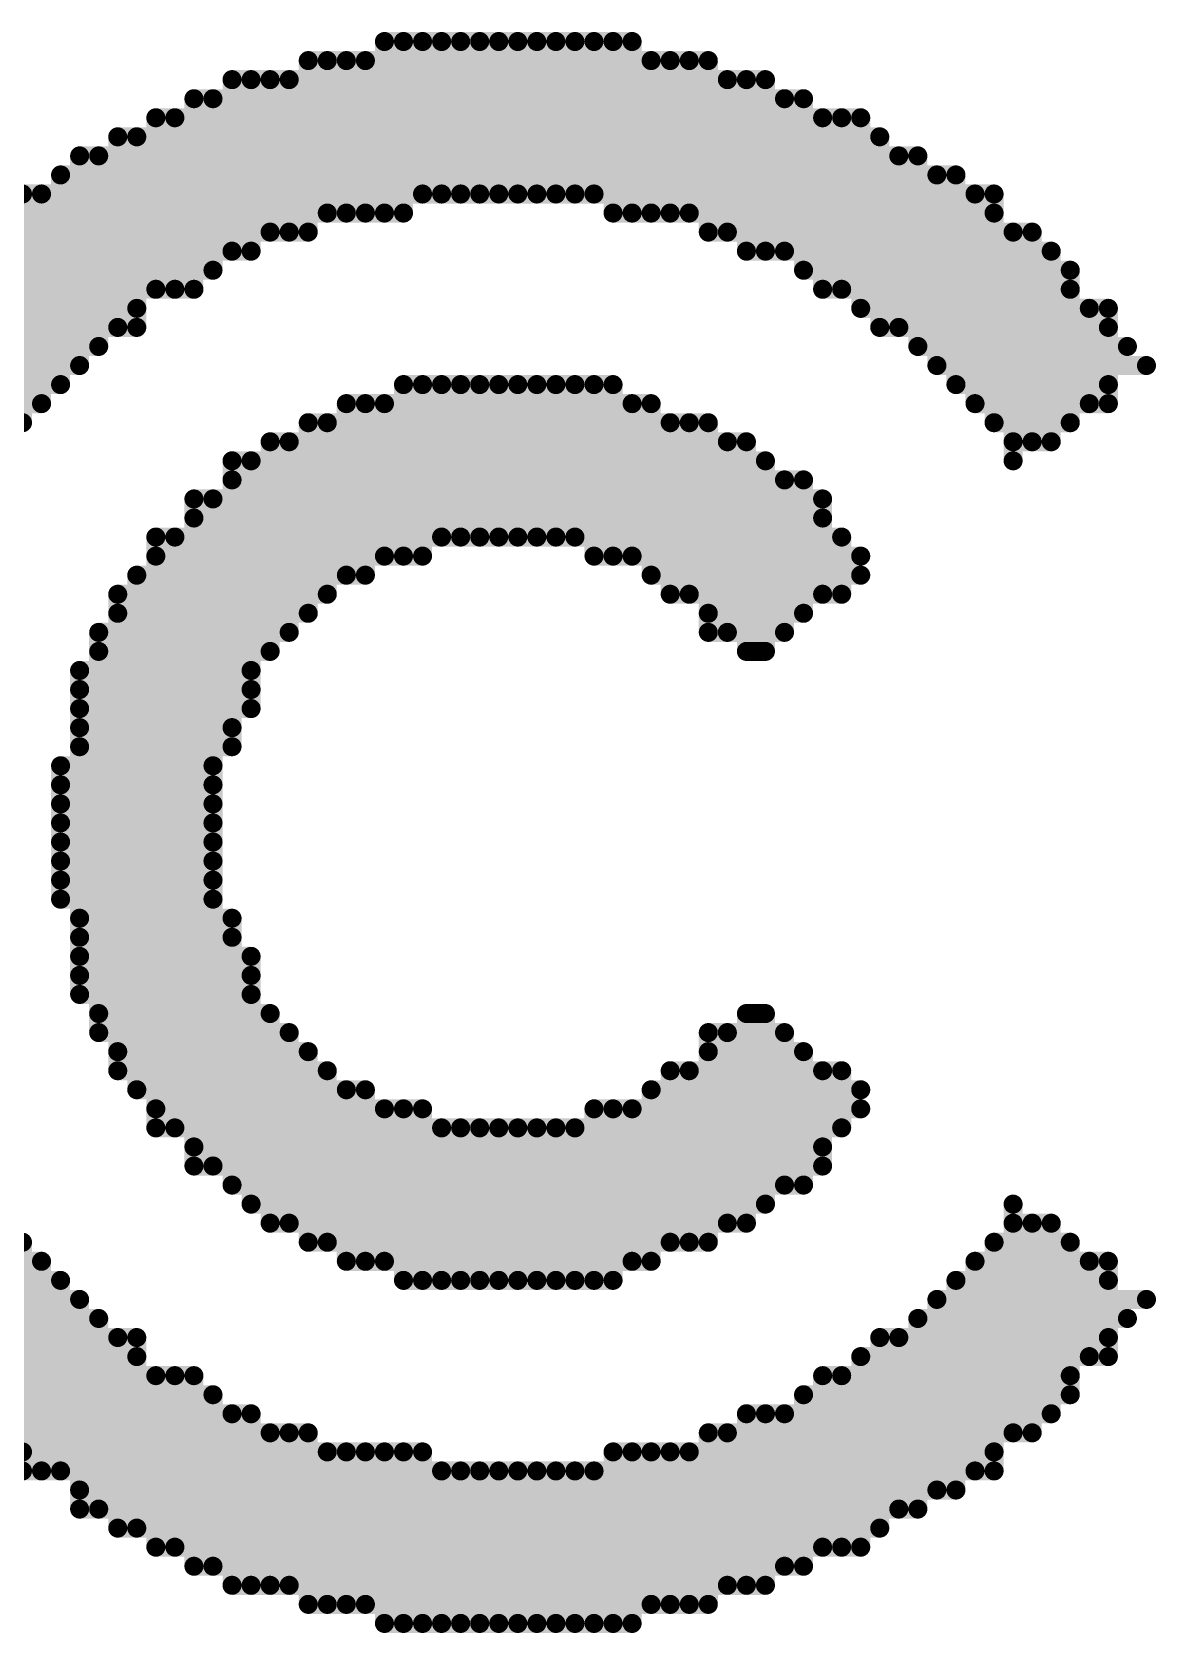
# Model space of a CAD drawing. Header units: millimetres. Extents: x 815.6 to 893.6, y 388.2 to 436.2.
# Drawn here: x 890.111 to 891.61, y 426.996 to 429.13 of the extents above; entities that cross this region are included whole.
import ezdxf

# ---------------------------------------------------------------- set-up
doc = ezdxf.new("R2010")
doc.units = ezdxf.units.MM
doc.layers.add('TOPOVERLAY', color=7, linetype='Continuous')

# ---------------------------------------------------------------- blocks, each defined once
blk = doc.blocks.new('FCC_7')
at = {"layer": 'TOPOVERLAY', "const_width": 0.0254}
for points in [[(0.668858, 2.1209), (0.999058, 2.1209)], [(0.668858, 1.8923), (0.668858, 2.1209)], [(0.694258, 1.8923), (0.694258, 2.1209)], [(0.719658, 1.9177), (0.719658, 2.1209)], [(0.745058, 1.9177), (0.745058, 2.1209)], [(0.770458, 1.9177), (0.770458, 2.1209)], [(0.795858, 1.9177), (0.795858, 2.1209)], [(0.821258, 1.9177), (0.821258, 2.1209)], [(0.846658, 1.9177), (0.846658, 2.1209)], [(0.872058, 1.9177), (0.872058, 2.1209)], [(0.897458, 1.9177), (0.897458, 2.1209)], [(0.922858, 1.9177), (0.922858, 2.1209)], [(0.948258, 1.9177), (0.948258, 2.1209)], [(0.973658, 1.8923), (0.973658, 2.1209)], [(0.999058, 1.8923), (0.999058, 2.1209)], [(0.567258, 2.0955), (1.100658, 2.0955)], [(0.567258, 1.8669), (0.567258, 2.0955)], [(0.592658, 1.8923), (0.592658, 2.0955)], [(0.618058, 1.8923), (0.618058, 2.0955)], [(0.643458, 1.8923), (0.643458, 2.0955)], [(1.024458, 1.8923), (1.024458, 2.0955)], [(1.049858, 1.8923), (1.049858, 2.0955)], [(1.075258, 1.8923), (1.075258, 2.0955)], [(1.100658, 1.8669), (1.100658, 2.0955)], [(0.465658, 2.0701), (1.176858, 2.0701)], [(0.465658, 1.8415), (0.465658, 2.0701)], [(0.491058, 1.8415), (0.491058, 2.0701)], [(0.516458, 1.8669), (0.516458, 2.0701)], [(0.541858, 1.8669), (0.541858, 2.0701)], [(1.126058, 1.8669), (1.126058, 2.0701)], [(1.151458, 1.8415), (1.151458, 2.0701)], [(1.176858, 1.8415), (1.176858, 2.0701)], [(0.414858, 2.0447), (1.227658, 2.0447)], [(0.414858, 1.7907), (0.414858, 2.0447)], [(0.440258, 1.8161), (0.440258, 2.0447)], [(1.202258, 1.8415), (1.202258, 2.0447)], [(1.227658, 1.8161), (1.227658, 2.0447)], [(0.364058, 2.0193), (1.303858, 2.0193)], [(0.364058, 1.7907), (0.364058, 2.0193)], [(0.389458, 1.7907), (0.389458, 2.0193)], [(1.253058, 1.7907), (1.253058, 2.0193)], [(1.278458, 1.7907), (1.278458, 2.0193)], [(1.303858, 1.7653), (1.303858, 2.0193)], [(0.313258, 1.9939), (1.329258, 1.9939)], [(0.313258, 1.7399), (0.313258, 1.9939)], [(0.338658, 1.7399), (0.338658, 1.9939)], [(1.329258, 1.7399), (1.329258, 1.9939)], [(0.262458, 1.9685), (1.380058, 1.9685)], [(0.262458, 1.6891), (0.262458, 1.9685)], [(0.287858, 1.7145), (0.287858, 1.9685)], [(1.354658, 1.7399), (1.354658, 1.9685)], [(1.380058, 1.7145), (1.380058, 1.9685)], [(0.237058, 1.9431), (1.430858, 1.9431)], [(0.237058, 1.6637), (0.237058, 1.9431)], [(1.405458, 1.6891), (1.405458, 1.9431)], [(1.430858, 1.6637), (1.430858, 1.9431)], [(0.186258, 1.9177), (1.481658, 1.9177)], [(0.186258, 1.6129), (0.186258, 1.9177)], [(0.211658, 1.6383), (0.211658, 1.9177)], [(1.456258, 1.6383), (1.456258, 1.9177)], [(1.481658, 1.6129), (1.481658, 1.9177)], [(0.160858, 1.8923), (0.694258, 1.8923)], [(0.973658, 1.8923), (1.481658, 1.8923)], [(0.135458, 1.8669), (0.567258, 1.8669)], [(1.100658, 1.8669), (1.532458, 1.8669)], [(1.507058, 1.5621), (1.507058, 1.8669)], [(1.532458, 1.5875), (1.532458, 1.8669)], [(0.110058, 1.8415), (0.491058, 1.8415)], [(1.151458, 1.8415), (1.557858, 1.8415)], [(1.557858, 1.5875), (1.557858, 1.8415)], [(0.084658, 1.8161), (0.440258, 1.8161)], [(1.227658, 1.8161), (1.583258, 1.8161)], [(1.583258, 1.6129), (1.583258, 1.8161)], [(0.059258, 1.7907), (0.414858, 1.7907)], [(1.253058, 1.7907), (1.583258, 1.7907)], [(0.033858, 1.7653), (0.338658, 1.7653)], [(1.303858, 1.7653), (1.634058, 1.7653)], [(1.608658, 1.6383), (1.608658, 1.7653)], [(1.634058, 1.6383), (1.634058, 1.7653)], [(0.008458, 1.7399), (0.338658, 1.7399)], [(1.329258, 1.7399), (1.634058, 1.7399)], [(0.008458, 1.7145), (0.287858, 1.7145)], [(1.380058, 1.7145), (1.659458, 1.7145)], [(-0.016942, 1.6891), (0.262458, 1.6891)], [(1.405458, 1.6891), (1.684858, 1.6891)], [(-0.042342, 1.6637), (0.237058, 1.6637)], [(0.694258, 1.6637), (0.973658, 1.6637)], [(0.694258, 1.4351), (0.694258, 1.6637)], [(0.719658, 1.4351), (0.719658, 1.6637)], [(0.745058, 1.4605), (0.745058, 1.6637)], [(0.770458, 1.4605), (0.770458, 1.6637)], [(0.795858, 1.4605), (0.795858, 1.6637)], [(0.821258, 1.4605), (0.821258, 1.6637)], [(0.846658, 1.4605), (0.846658, 1.6637)], [(0.872058, 1.4605), (0.872058, 1.6637)], [(0.897458, 1.4605), (0.897458, 1.6637)], [(0.922858, 1.4605), (0.922858, 1.6637)], [(0.948258, 1.4351), (0.948258, 1.6637)], [(0.973658, 1.4351), (0.973658, 1.6637)], [(1.430858, 1.6637), (1.634058, 1.6637)], [(-0.042342, 1.6383), (0.211658, 1.6383)], [(0.618058, 1.6383), (1.024458, 1.6383)], [(0.618058, 1.4097), (0.618058, 1.6383)], [(0.643458, 1.4097), (0.643458, 1.6383)], [(0.668858, 1.4351), (0.668858, 1.6383)], [(0.999058, 1.4351), (0.999058, 1.6383)], [(1.024458, 1.4097), (1.024458, 1.6383)], [(1.456258, 1.6383), (1.634058, 1.6383)], [(-0.067742, 1.6129), (0.186258, 1.6129)], [(0.567258, 1.6129), (1.100658, 1.6129)], [(0.567258, 1.3589), (0.567258, 1.6129)], [(0.592658, 1.3843), (0.592658, 1.6129)], [(1.049858, 1.3843), (1.049858, 1.6129)], [(1.075258, 1.3843), (1.075258, 1.6129)], [(1.100658, 1.3335), (1.100658, 1.6129)], [(1.481658, 1.6129), (1.583258, 1.6129)], [(0.516458, 1.5875), (1.151458, 1.5875)], [(0.516458, 1.3081), (0.516458, 1.5875)], [(0.541858, 1.3335), (0.541858, 1.5875)], [(1.126058, 1.3335), (1.126058, 1.5875)], [(1.151458, 1.3081), (1.151458, 1.5875)], [(1.507058, 1.5875), (1.557858, 1.5875)], [(0.465658, 1.5621), (1.176858, 1.5621)], [(0.465658, 1.1811), (0.465658, 1.5621)], [(0.491058, 1.2319), (0.491058, 1.5621)], [(1.176858, 1.3081), (1.176858, 1.5621)], [(0.465658, 1.5367), (1.227658, 1.5367)], [(1.202258, 1.3335), (1.202258, 1.5367)], [(1.227658, 1.3589), (1.227658, 1.5367)], [(0.414858, 1.5113), (1.253058, 1.5113)], [(0.414858, 0.6223), (0.414858, 1.5113)], [(0.440258, 0.6223), (0.440258, 1.5113)], [(1.253058, 1.3843), (1.253058, 1.5113)], [(0.414858, 1.4859), (1.253058, 1.4859)], [(0.364058, 1.4605), (1.278458, 1.4605)], [(0.364058, 0.6731), (0.364058, 1.4605)], [(0.389458, 0.6731), (0.389458, 1.4605)], [(1.278458, 1.3843), (1.278458, 1.4605)], [(0.364058, 1.4351), (0.719658, 1.4351)], [(0.948258, 1.4351), (1.303858, 1.4351)], [(0.338658, 1.4097), (0.643458, 1.4097)], [(0.338658, 0.7239), (0.338658, 1.4097)], [(1.024458, 1.4097), (1.303858, 1.4097)], [(0.313258, 1.3843), (0.592658, 1.3843)], [(0.313258, 0.7493), (0.313258, 1.3843)], [(1.049858, 1.3843), (1.278458, 1.3843)], [(0.313258, 1.3589), (0.567258, 1.3589)], [(1.100658, 1.3589), (1.227658, 1.3589)], [(0.287858, 1.3335), (0.541858, 1.3335)], [(0.287858, 0.8001), (0.287858, 1.3335)], [(1.100658, 1.3335), (1.202258, 1.3335)], [(0.287858, 1.3081), (0.516458, 1.3081)], [(1.151458, 1.3081), (1.176858, 1.3081)], [(0.262458, 1.2827), (0.491058, 1.2827)], [(0.262458, 0.8509), (0.262458, 1.2827)], [(0.262458, 1.2573), (0.491058, 1.2573)], [(0.262458, 1.2319), (0.491058, 1.2319)], [(0.262458, 1.2065), (0.465658, 1.2065)], [(0.262458, 1.1811), (0.465658, 1.1811)], [(0.237058, 1.1557), (0.440258, 1.1557)], [(0.237058, 0.9779), (0.237058, 1.1557)], [(0.237058, 1.1303), (0.440258, 1.1303)], [(0.237058, 1.1049), (0.440258, 1.1049)], [(0.237058, 1.0795), (0.440258, 1.0795)], [(0.237058, 1.0541), (0.440258, 1.0541)], [(0.237058, 1.0287), (0.440258, 1.0287)], [(0.237058, 1.0033), (0.440258, 1.0033)], [(0.237058, 0.9779), (0.440258, 0.9779)], [(0.262458, 0.9525), (0.465658, 0.9525)], [(0.465658, 0.5969), (0.465658, 0.9525)], [(0.262458, 0.9271), (0.465658, 0.9271)], [(0.262458, 0.9017), (0.491058, 0.9017)], [(0.491058, 0.5715), (0.491058, 0.9017)], [(0.262458, 0.8763), (0.491058, 0.8763)], [(0.262458, 0.8509), (0.491058, 0.8509)], [(0.287858, 0.8255), (0.516458, 0.8255)], [(0.516458, 0.5461), (0.516458, 0.8255)], [(1.151458, 0.8255), (1.176858, 0.8255)], [(1.151458, 0.5461), (1.151458, 0.8255)], [(1.176858, 0.5715), (1.176858, 0.8255)], [(0.287858, 0.8001), (0.541858, 0.8001)], [(0.541858, 0.5461), (0.541858, 0.8001)], [(1.100658, 0.8001), (1.202258, 0.8001)], [(1.100658, 0.5207), (1.100658, 0.8001)], [(1.126058, 0.5461), (1.126058, 0.8001)], [(1.202258, 0.5969), (1.202258, 0.8001)], [(0.313258, 0.7747), (0.567258, 0.7747)], [(0.567258, 0.5207), (0.567258, 0.7747)], [(1.100658, 0.7747), (1.227658, 0.7747)], [(1.227658, 0.5969), (1.227658, 0.7747)], [(0.313258, 0.7493), (0.592658, 0.7493)], [(0.592658, 0.5207), (0.592658, 0.7493)], [(1.049858, 0.7493), (1.278458, 0.7493)], [(1.049858, 0.5207), (1.049858, 0.7493)], [(1.075258, 0.5207), (1.075258, 0.7493)], [(1.253058, 0.6223), (1.253058, 0.7493)], [(1.278458, 0.6731), (1.278458, 0.7493)], [(0.338658, 0.7239), (0.643458, 0.7239)], [(0.618058, 0.4953), (0.618058, 0.7239)], [(0.643458, 0.4953), (0.643458, 0.7239)], [(1.024458, 0.7239), (1.303858, 0.7239)], [(1.024458, 0.4953), (1.024458, 0.7239)], [(0.364058, 0.6985), (0.719658, 0.6985)], [(0.668858, 0.4953), (0.668858, 0.6985)], [(0.694258, 0.4699), (0.694258, 0.6985)], [(0.719658, 0.4699), (0.719658, 0.6985)], [(0.948258, 0.6985), (1.303858, 0.6985)], [(0.948258, 0.4699), (0.948258, 0.6985)], [(0.973658, 0.4699), (0.973658, 0.6985)], [(0.999058, 0.4953), (0.999058, 0.6985)], [(0.364058, 0.6731), (1.278458, 0.6731)], [(0.745058, 0.4699), (0.745058, 0.6731)], [(0.770458, 0.4699), (0.770458, 0.6731)], [(0.795858, 0.4699), (0.795858, 0.6731)], [(0.821258, 0.4699), (0.821258, 0.6731)], [(0.846658, 0.4699), (0.846658, 0.6731)], [(0.872058, 0.4699), (0.872058, 0.6731)], [(0.897458, 0.4699), (0.897458, 0.6731)], [(0.922858, 0.4699), (0.922858, 0.6731)], [(0.414858, 0.6477), (1.253058, 0.6477)], [(0.414858, 0.6223), (1.253058, 0.6223)], [(0.465658, 0.5969), (1.227658, 0.5969)], [(0.491058, 0.5715), (1.176858, 0.5715)], [(1.507058, 0.2667), (1.507058, 0.5715)], [(0.516458, 0.5461), (1.151458, 0.5461)], [(1.507058, 0.5461), (1.557858, 0.5461)], [(1.532458, 0.2667), (1.532458, 0.5461)], [(1.557858, 0.2921), (1.557858, 0.5461)], [(-0.067742, 0.5207), (0.186258, 0.5207)], [(0.186258, 0.2159), (0.186258, 0.5207)], [(0.567258, 0.5207), (1.100658, 0.5207)], [(1.481658, 0.5207), (1.583258, 0.5207)], [(1.481658, 0.2159), (1.481658, 0.5207)], [(1.583258, 0.3175), (1.583258, 0.5207)], [(-0.042342, 0.4953), (0.211658, 0.4953)], [(0.211658, 0.2159), (0.211658, 0.4953)], [(0.618058, 0.4953), (1.024458, 0.4953)], [(1.456258, 0.4953), (1.634058, 0.4953)], [(1.456258, 0.2159), (1.456258, 0.4953)], [(1.608658, 0.3683), (1.608658, 0.4953)], [(1.634058, 0.3683), (1.634058, 0.4953)], [(-0.042342, 0.4699), (0.237058, 0.4699)], [(0.237058, 0.2159), (0.237058, 0.4699)], [(0.694258, 0.4699), (0.973658, 0.4699)], [(1.430858, 0.4699), (1.634058, 0.4699)], [(1.430858, 0.1905), (1.430858, 0.4699)], [(-0.016942, 0.4445), (0.262458, 0.4445)], [(0.262458, 0.1651), (0.262458, 0.4445)], [(1.405458, 0.4445), (1.684858, 0.4445)], [(1.405458, 0.1905), (1.405458, 0.4445)], [(0.008458, 0.4191), (0.287858, 0.4191)], [(0.287858, 0.1651), (0.287858, 0.4191)], [(1.380058, 0.4191), (1.659458, 0.4191)], [(1.380058, 0.1651), (1.380058, 0.4191)], [(0.008458, 0.3937), (0.338658, 0.3937)], [(0.313258, 0.1397), (0.313258, 0.3937)], [(0.338658, 0.1397), (0.338658, 0.3937)], [(1.329258, 0.3937), (1.634058, 0.3937)], [(1.329258, 0.1397), (1.329258, 0.3937)], [(1.354658, 0.1651), (1.354658, 0.3937)], [(0.033858, 0.3683), (0.338658, 0.3683)], [(1.303858, 0.3683), (1.634058, 0.3683)], [(1.303858, 0.1143), (1.303858, 0.3683)], [(0.059258, 0.3429), (0.414858, 0.3429)], [(0.364058, 0.1143), (0.364058, 0.3429)], [(0.389458, 0.1143), (0.389458, 0.3429)], [(0.414858, 0.0889), (0.414858, 0.3429)], [(1.253058, 0.3429), (1.583258, 0.3429)], [(1.253058, 0.1143), (1.253058, 0.3429)], [(1.278458, 0.1143), (1.278458, 0.3429)], [(0.084658, 0.3175), (0.440258, 0.3175)], [(0.440258, 0.0889), (0.440258, 0.3175)], [(1.227658, 0.3175), (1.583258, 0.3175)], [(1.227658, 0.0889), (1.227658, 0.3175)], [(0.110058, 0.2921), (0.491058, 0.2921)], [(0.465658, 0.0635), (0.465658, 0.2921)], [(0.491058, 0.0635), (0.491058, 0.2921)], [(1.151458, 0.2921), (1.557858, 0.2921)], [(1.151458, 0.0635), (1.151458, 0.2921)], [(1.176858, 0.0635), (1.176858, 0.2921)], [(1.202258, 0.0889), (1.202258, 0.2921)], [(0.135458, 0.2667), (0.567258, 0.2667)], [(0.516458, 0.0635), (0.516458, 0.2667)], [(0.541858, 0.0635), (0.541858, 0.2667)], [(0.567258, 0.0381), (0.567258, 0.2667)], [(1.100658, 0.2667), (1.532458, 0.2667)], [(1.100658, 0.0381), (1.100658, 0.2667)], [(1.126058, 0.0635), (1.126058, 0.2667)], [(0.186258, 0.2413), (0.719658, 0.2413)], [(0.592658, 0.0381), (0.592658, 0.2413)], [(0.618058, 0.0381), (0.618058, 0.2413)], [(0.643458, 0.0381), (0.643458, 0.2413)], [(0.668858, 0.0127), (0.668858, 0.2413)], [(0.694258, 0.0127), (0.694258, 0.2413)], [(0.719658, 0.0127), (0.719658, 0.2413)], [(0.973658, 0.2413), (1.481658, 0.2413)], [(0.973658, 0.0127), (0.973658, 0.2413)], [(0.999058, 0.0127), (0.999058, 0.2413)], [(1.024458, 0.0381), (1.024458, 0.2413)], [(1.049858, 0.0381), (1.049858, 0.2413)], [(1.075258, 0.0381), (1.075258, 0.2413)], [(0.186258, 0.2159), (1.481658, 0.2159)], [(0.745058, 0.0127), (0.745058, 0.2159)], [(0.770458, 0.0127), (0.770458, 0.2159)], [(0.795858, 0.0127), (0.795858, 0.2159)], [(0.821258, 0.0127), (0.821258, 0.2159)], [(0.846658, 0.0127), (0.846658, 0.2159)], [(0.872058, 0.0127), (0.872058, 0.2159)], [(0.897458, 0.0127), (0.897458, 0.2159)], [(0.922858, 0.0127), (0.922858, 0.2159)], [(0.948258, 0.0127), (0.948258, 0.2159)], [(0.262458, 0.1905), (1.430858, 0.1905)], [(0.262458, 0.1651), (1.380058, 0.1651)], [(0.313258, 0.1397), (1.329258, 0.1397)], [(0.364058, 0.1143), (1.303858, 0.1143)], [(0.414858, 0.0889), (1.227658, 0.0889)], [(0.465658, 0.0635), (1.176858, 0.0635)], [(0.567258, 0.0381), (1.100658, 0.0381)], [(0.668858, 0.0127), (0.999058, 0.0127)]]:
    blk.add_lwpolyline(points, dxfattribs=at)
at = {"layer": 'TOPOVERLAY', "const_width": 0.0127}
for points in [[(0.662508, 2.1209, 1), (0.675208, 2.1209, 1)], [(0.662508, 2.1209, 1), (0.675208, 2.1209, 1)], [(0.687908, 2.1209, 1), (0.700608, 2.1209, 1)], [(0.713308, 2.1209, 1), (0.726008, 2.1209, 1)], [(0.738708, 2.1209, 1), (0.751408, 2.1209, 1)], [(0.764108, 2.1209, 1), (0.776808, 2.1209, 1)], [(0.789508, 2.1209, 1), (0.802208, 2.1209, 1)], [(0.814908, 2.1209, 1), (0.827608, 2.1209, 1)], [(0.840308, 2.1209, 1), (0.853008, 2.1209, 1)], [(0.865708, 2.1209, 1), (0.878408, 2.1209, 1)], [(0.891108, 2.1209, 1), (0.903808, 2.1209, 1)], [(0.916508, 2.1209, 1), (0.929208, 2.1209, 1)], [(0.941908, 2.1209, 1), (0.954608, 2.1209, 1)], [(0.967308, 2.1209, 1), (0.980008, 2.1209, 1)], [(0.992708, 2.1209, 1), (1.005408, 2.1209, 1)], [(0.992708, 2.1209, 1), (1.005408, 2.1209, 1)], [(0.560908, 2.0955, 1), (0.573608, 2.0955, 1)], [(0.560908, 2.0955, 1), (0.573608, 2.0955, 1)], [(0.586308, 2.0955, 1), (0.599008, 2.0955, 1)], [(0.611708, 2.0955, 1), (0.624408, 2.0955, 1)], [(0.637108, 2.0955, 1), (0.649808, 2.0955, 1)], [(1.018108, 2.0955, 1), (1.030808, 2.0955, 1)], [(1.043508, 2.0955, 1), (1.056208, 2.0955, 1)], [(1.068908, 2.0955, 1), (1.081608, 2.0955, 1)], [(1.094308, 2.0955, 1), (1.107008, 2.0955, 1)], [(1.094308, 2.0955, 1), (1.107008, 2.0955, 1)], [(0.459308, 2.0701, 1), (0.472008, 2.0701, 1)], [(0.459308, 2.0701, 1), (0.472008, 2.0701, 1)], [(0.484708, 2.0701, 1), (0.497408, 2.0701, 1)], [(0.510108, 2.0701, 1), (0.522808, 2.0701, 1)], [(0.535508, 2.0701, 1), (0.548208, 2.0701, 1)], [(1.119708, 2.0701, 1), (1.132408, 2.0701, 1)], [(1.145108, 2.0701, 1), (1.157808, 2.0701, 1)], [(1.170508, 2.0701, 1), (1.183208, 2.0701, 1)], [(1.170508, 2.0701, 1), (1.183208, 2.0701, 1)], [(0.408508, 2.0447, 1), (0.421208, 2.0447, 1)], [(0.408508, 2.0447, 1), (0.421208, 2.0447, 1)], [(0.433908, 2.0447, 1), (0.446608, 2.0447, 1)], [(1.195908, 2.0447, 1), (1.208608, 2.0447, 1)], [(1.221308, 2.0447, 1), (1.234008, 2.0447, 1)], [(1.221308, 2.0447, 1), (1.234008, 2.0447, 1)], [(0.357708, 2.0193, 1), (0.370408, 2.0193, 1)], [(0.357708, 2.0193, 1), (0.370408, 2.0193, 1)], [(0.383108, 2.0193, 1), (0.395808, 2.0193, 1)], [(1.246708, 2.0193, 1), (1.259408, 2.0193, 1)], [(1.272108, 2.0193, 1), (1.284808, 2.0193, 1)], [(1.297508, 2.0193, 1), (1.310208, 2.0193, 1)], [(1.297508, 2.0193, 1), (1.310208, 2.0193, 1)], [(0.306908, 1.9939, 1), (0.319608, 1.9939, 1)], [(0.306908, 1.9939, 1), (0.319608, 1.9939, 1)], [(0.332308, 1.9939, 1), (0.345008, 1.9939, 1)], [(1.322908, 1.9939, 1), (1.335608, 1.9939, 1)], [(1.322908, 1.9939, 1), (1.335608, 1.9939, 1)], [(0.256108, 1.9685, 1), (0.268808, 1.9685, 1)], [(0.256108, 1.9685, 1), (0.268808, 1.9685, 1)], [(0.281508, 1.9685, 1), (0.294208, 1.9685, 1)], [(1.348308, 1.9685, 1), (1.361008, 1.9685, 1)], [(1.373708, 1.9685, 1), (1.386408, 1.9685, 1)], [(1.373708, 1.9685, 1), (1.386408, 1.9685, 1)], [(0.230708, 1.9431, 1), (0.243408, 1.9431, 1)], [(0.230708, 1.9431, 1), (0.243408, 1.9431, 1)], [(1.399108, 1.9431, 1), (1.411808, 1.9431, 1)], [(1.424508, 1.9431, 1), (1.437208, 1.9431, 1)], [(1.424508, 1.9431, 1), (1.437208, 1.9431, 1)], [(0.179908, 1.9177, 1), (0.192608, 1.9177, 1)], [(0.179908, 1.9177, 1), (0.192608, 1.9177, 1)], [(0.205308, 1.9177, 1), (0.218008, 1.9177, 1)], [(0.713308, 1.9177, 1), (0.726008, 1.9177, 1)], [(0.738708, 1.9177, 1), (0.751408, 1.9177, 1)], [(0.764108, 1.9177, 1), (0.776808, 1.9177, 1)], [(0.789508, 1.9177, 1), (0.802208, 1.9177, 1)], [(0.814908, 1.9177, 1), (0.827608, 1.9177, 1)], [(0.840308, 1.9177, 1), (0.853008, 1.9177, 1)], [(0.865708, 1.9177, 1), (0.878408, 1.9177, 1)], [(0.891108, 1.9177, 1), (0.903808, 1.9177, 1)], [(0.916508, 1.9177, 1), (0.929208, 1.9177, 1)], [(0.941908, 1.9177, 1), (0.954608, 1.9177, 1)], [(1.449908, 1.9177, 1), (1.462608, 1.9177, 1)], [(1.475308, 1.9177, 1), (1.488008, 1.9177, 1)], [(1.475308, 1.9177, 1), (1.488008, 1.9177, 1)], [(0.586308, 1.8923, 1), (0.599008, 1.8923, 1)], [(0.611708, 1.8923, 1), (0.624408, 1.8923, 1)], [(0.637108, 1.8923, 1), (0.649808, 1.8923, 1)], [(0.662508, 1.8923, 1), (0.675208, 1.8923, 1)], [(0.687908, 1.8923, 1), (0.700608, 1.8923, 1)], [(0.687908, 1.8923, 1), (0.700608, 1.8923, 1)], [(0.967308, 1.8923, 1), (0.980008, 1.8923, 1)], [(0.967308, 1.8923, 1), (0.980008, 1.8923, 1)], [(0.992708, 1.8923, 1), (1.005408, 1.8923, 1)], [(1.018108, 1.8923, 1), (1.030808, 1.8923, 1)], [(1.043508, 1.8923, 1), (1.056208, 1.8923, 1)], [(1.068908, 1.8923, 1), (1.081608, 1.8923, 1)], [(1.475308, 1.8923, 1), (1.488008, 1.8923, 1)], [(0.510108, 1.8669, 1), (0.522808, 1.8669, 1)], [(0.535508, 1.8669, 1), (0.548208, 1.8669, 1)], [(0.560908, 1.8669, 1), (0.573608, 1.8669, 1)], [(0.560908, 1.8669, 1), (0.573608, 1.8669, 1)], [(1.094308, 1.8669, 1), (1.107008, 1.8669, 1)], [(1.094308, 1.8669, 1), (1.107008, 1.8669, 1)], [(1.119708, 1.8669, 1), (1.132408, 1.8669, 1)], [(1.500708, 1.8669, 1), (1.513408, 1.8669, 1)], [(1.526108, 1.8669, 1), (1.538808, 1.8669, 1)], [(1.526108, 1.8669, 1), (1.538808, 1.8669, 1)], [(0.459308, 1.8415, 1), (0.472008, 1.8415, 1)], [(0.484708, 1.8415, 1), (0.497408, 1.8415, 1)], [(0.484708, 1.8415, 1), (0.497408, 1.8415, 1)], [(1.145108, 1.8415, 1), (1.157808, 1.8415, 1)], [(1.145108, 1.8415, 1), (1.157808, 1.8415, 1)], [(1.170508, 1.8415, 1), (1.183208, 1.8415, 1)], [(1.195908, 1.8415, 1), (1.208608, 1.8415, 1)], [(1.551508, 1.8415, 1), (1.564208, 1.8415, 1)], [(1.551508, 1.8415, 1), (1.564208, 1.8415, 1)], [(0.433908, 1.8161, 1), (0.446608, 1.8161, 1)], [(0.433908, 1.8161, 1), (0.446608, 1.8161, 1)], [(1.221308, 1.8161, 1), (1.234008, 1.8161, 1)], [(1.221308, 1.8161, 1), (1.234008, 1.8161, 1)], [(1.576908, 1.8161, 1), (1.589608, 1.8161, 1)], [(1.576908, 1.8161, 1), (1.589608, 1.8161, 1)], [(0.357708, 1.7907, 1), (0.370408, 1.7907, 1)], [(0.383108, 1.7907, 1), (0.395808, 1.7907, 1)], [(0.408508, 1.7907, 1), (0.421208, 1.7907, 1)], [(0.408508, 1.7907, 1), (0.421208, 1.7907, 1)], [(1.246708, 1.7907, 1), (1.259408, 1.7907, 1)], [(1.246708, 1.7907, 1), (1.259408, 1.7907, 1)], [(1.272108, 1.7907, 1), (1.284808, 1.7907, 1)], [(1.576908, 1.7907, 1), (1.589608, 1.7907, 1)], [(0.332308, 1.7653, 1), (0.345008, 1.7653, 1)], [(1.297508, 1.7653, 1), (1.310208, 1.7653, 1)], [(1.297508, 1.7653, 1), (1.310208, 1.7653, 1)], [(1.602308, 1.7653, 1), (1.615008, 1.7653, 1)], [(1.627708, 1.7653, 1), (1.640408, 1.7653, 1)], [(1.627708, 1.7653, 1), (1.640408, 1.7653, 1)], [(0.306908, 1.7399, 1), (0.319608, 1.7399, 1)], [(0.332308, 1.7399, 1), (0.345008, 1.7399, 1)], [(0.332308, 1.7399, 1), (0.345008, 1.7399, 1)], [(1.322908, 1.7399, 1), (1.335608, 1.7399, 1)], [(1.322908, 1.7399, 1), (1.335608, 1.7399, 1)], [(1.348308, 1.7399, 1), (1.361008, 1.7399, 1)], [(1.627708, 1.7399, 1), (1.640408, 1.7399, 1)], [(0.281508, 1.7145, 1), (0.294208, 1.7145, 1)], [(0.281508, 1.7145, 1), (0.294208, 1.7145, 1)], [(1.373708, 1.7145, 1), (1.386408, 1.7145, 1)], [(1.373708, 1.7145, 1), (1.386408, 1.7145, 1)], [(1.653108, 1.7145, 1), (1.665808, 1.7145, 1)], [(0.256108, 1.6891, 1), (0.268808, 1.6891, 1)], [(0.256108, 1.6891, 1), (0.268808, 1.6891, 1)], [(1.399108, 1.6891, 1), (1.411808, 1.6891, 1)], [(1.399108, 1.6891, 1), (1.411808, 1.6891, 1)], [(1.678508, 1.6891, 1), (1.691208, 1.6891, 1)], [(0.230708, 1.6637, 1), (0.243408, 1.6637, 1)], [(0.230708, 1.6637, 1), (0.243408, 1.6637, 1)], [(0.687908, 1.6637, 1), (0.700608, 1.6637, 1)], [(0.687908, 1.6637, 1), (0.700608, 1.6637, 1)], [(0.713308, 1.6637, 1), (0.726008, 1.6637, 1)], [(0.738708, 1.6637, 1), (0.751408, 1.6637, 1)], [(0.764108, 1.6637, 1), (0.776808, 1.6637, 1)], [(0.789508, 1.6637, 1), (0.802208, 1.6637, 1)], [(0.814908, 1.6637, 1), (0.827608, 1.6637, 1)], [(0.840308, 1.6637, 1), (0.853008, 1.6637, 1)], [(0.865708, 1.6637, 1), (0.878408, 1.6637, 1)], [(0.891108, 1.6637, 1), (0.903808, 1.6637, 1)], [(0.916508, 1.6637, 1), (0.929208, 1.6637, 1)], [(0.941908, 1.6637, 1), (0.954608, 1.6637, 1)], [(0.967308, 1.6637, 1), (0.980008, 1.6637, 1)], [(0.967308, 1.6637, 1), (0.980008, 1.6637, 1)], [(1.424508, 1.6637, 1), (1.437208, 1.6637, 1)], [(1.424508, 1.6637, 1), (1.437208, 1.6637, 1)], [(1.627708, 1.6637, 1), (1.640408, 1.6637, 1)], [(0.205308, 1.6383, 1), (0.218008, 1.6383, 1)], [(0.205308, 1.6383, 1), (0.218008, 1.6383, 1)], [(0.611708, 1.6383, 1), (0.624408, 1.6383, 1)], [(0.611708, 1.6383, 1), (0.624408, 1.6383, 1)], [(0.637108, 1.6383, 1), (0.649808, 1.6383, 1)], [(0.662508, 1.6383, 1), (0.675208, 1.6383, 1)], [(0.992708, 1.6383, 1), (1.005408, 1.6383, 1)], [(1.018108, 1.6383, 1), (1.030808, 1.6383, 1)], [(1.018108, 1.6383, 1), (1.030808, 1.6383, 1)], [(1.449908, 1.6383, 1), (1.462608, 1.6383, 1)], [(1.449908, 1.6383, 1), (1.462608, 1.6383, 1)], [(1.602308, 1.6383, 1), (1.615008, 1.6383, 1)], [(1.627708, 1.6383, 1), (1.640408, 1.6383, 1)], [(1.627708, 1.6383, 1), (1.640408, 1.6383, 1)], [(0.179908, 1.6129, 1), (0.192608, 1.6129, 1)], [(0.179908, 1.6129, 1), (0.192608, 1.6129, 1)], [(0.560908, 1.6129, 1), (0.573608, 1.6129, 1)], [(0.560908, 1.6129, 1), (0.573608, 1.6129, 1)], [(0.586308, 1.6129, 1), (0.599008, 1.6129, 1)], [(1.043508, 1.6129, 1), (1.056208, 1.6129, 1)], [(1.068908, 1.6129, 1), (1.081608, 1.6129, 1)], [(1.094308, 1.6129, 1), (1.107008, 1.6129, 1)], [(1.094308, 1.6129, 1), (1.107008, 1.6129, 1)], [(1.475308, 1.6129, 1), (1.488008, 1.6129, 1)], [(1.475308, 1.6129, 1), (1.488008, 1.6129, 1)], [(1.576908, 1.6129, 1), (1.589608, 1.6129, 1)], [(1.576908, 1.6129, 1), (1.589608, 1.6129, 1)], [(0.510108, 1.5875, 1), (0.522808, 1.5875, 1)], [(0.510108, 1.5875, 1), (0.522808, 1.5875, 1)], [(0.535508, 1.5875, 1), (0.548208, 1.5875, 1)], [(1.119708, 1.5875, 1), (1.132408, 1.5875, 1)], [(1.145108, 1.5875, 1), (1.157808, 1.5875, 1)], [(1.145108, 1.5875, 1), (1.157808, 1.5875, 1)], [(1.500708, 1.5875, 1), (1.513408, 1.5875, 1)], [(1.526108, 1.5875, 1), (1.538808, 1.5875, 1)], [(1.551508, 1.5875, 1), (1.564208, 1.5875, 1)], [(1.551508, 1.5875, 1), (1.564208, 1.5875, 1)], [(0.459308, 1.5621, 1), (0.472008, 1.5621, 1)], [(0.459308, 1.5621, 1), (0.472008, 1.5621, 1)], [(0.484708, 1.5621, 1), (0.497408, 1.5621, 1)], [(1.170508, 1.5621, 1), (1.183208, 1.5621, 1)], [(1.170508, 1.5621, 1), (1.183208, 1.5621, 1)], [(1.500708, 1.5621, 1), (1.513408, 1.5621, 1)], [(0.459308, 1.5367, 1), (0.472008, 1.5367, 1)], [(1.195908, 1.5367, 1), (1.208608, 1.5367, 1)], [(1.221308, 1.5367, 1), (1.234008, 1.5367, 1)], [(1.221308, 1.5367, 1), (1.234008, 1.5367, 1)], [(0.408508, 1.5113, 1), (0.421208, 1.5113, 1)], [(0.408508, 1.5113, 1), (0.421208, 1.5113, 1)], [(0.433908, 1.5113, 1), (0.446608, 1.5113, 1)], [(1.246708, 1.5113, 1), (1.259408, 1.5113, 1)], [(1.246708, 1.5113, 1), (1.259408, 1.5113, 1)], [(0.408508, 1.4859, 1), (0.421208, 1.4859, 1)], [(1.246708, 1.4859, 1), (1.259408, 1.4859, 1)], [(0.357708, 1.4605, 1), (0.370408, 1.4605, 1)], [(0.357708, 1.4605, 1), (0.370408, 1.4605, 1)], [(0.383108, 1.4605, 1), (0.395808, 1.4605, 1)], [(0.738708, 1.4605, 1), (0.751408, 1.4605, 1)], [(0.764108, 1.4605, 1), (0.776808, 1.4605, 1)], [(0.789508, 1.4605, 1), (0.802208, 1.4605, 1)], [(0.814908, 1.4605, 1), (0.827608, 1.4605, 1)], [(0.840308, 1.4605, 1), (0.853008, 1.4605, 1)], [(0.865708, 1.4605, 1), (0.878408, 1.4605, 1)], [(0.891108, 1.4605, 1), (0.903808, 1.4605, 1)], [(0.916508, 1.4605, 1), (0.929208, 1.4605, 1)], [(1.272108, 1.4605, 1), (1.284808, 1.4605, 1)], [(1.272108, 1.4605, 1), (1.284808, 1.4605, 1)], [(0.357708, 1.4351, 1), (0.370408, 1.4351, 1)], [(0.662508, 1.4351, 1), (0.675208, 1.4351, 1)], [(0.687908, 1.4351, 1), (0.700608, 1.4351, 1)], [(0.713308, 1.4351, 1), (0.726008, 1.4351, 1)], [(0.713308, 1.4351, 1), (0.726008, 1.4351, 1)], [(0.941908, 1.4351, 1), (0.954608, 1.4351, 1)], [(0.941908, 1.4351, 1), (0.954608, 1.4351, 1)], [(0.967308, 1.4351, 1), (0.980008, 1.4351, 1)], [(0.992708, 1.4351, 1), (1.005408, 1.4351, 1)], [(1.297508, 1.4351, 1), (1.310208, 1.4351, 1)], [(0.332308, 1.4097, 1), (0.345008, 1.4097, 1)], [(0.332308, 1.4097, 1), (0.345008, 1.4097, 1)], [(0.611708, 1.4097, 1), (0.624408, 1.4097, 1)], [(0.637108, 1.4097, 1), (0.649808, 1.4097, 1)], [(0.637108, 1.4097, 1), (0.649808, 1.4097, 1)], [(1.018108, 1.4097, 1), (1.030808, 1.4097, 1)], [(1.018108, 1.4097, 1), (1.030808, 1.4097, 1)], [(1.297508, 1.4097, 1), (1.310208, 1.4097, 1)], [(0.306908, 1.3843, 1), (0.319608, 1.3843, 1)], [(0.306908, 1.3843, 1), (0.319608, 1.3843, 1)], [(0.586308, 1.3843, 1), (0.599008, 1.3843, 1)], [(0.586308, 1.3843, 1), (0.599008, 1.3843, 1)], [(1.043508, 1.3843, 1), (1.056208, 1.3843, 1)], [(1.043508, 1.3843, 1), (1.056208, 1.3843, 1)], [(1.068908, 1.3843, 1), (1.081608, 1.3843, 1)], [(1.246708, 1.3843, 1), (1.259408, 1.3843, 1)], [(1.272108, 1.3843, 1), (1.284808, 1.3843, 1)], [(1.272108, 1.3843, 1), (1.284808, 1.3843, 1)], [(0.306908, 1.3589, 1), (0.319608, 1.3589, 1)], [(0.560908, 1.3589, 1), (0.573608, 1.3589, 1)], [(0.560908, 1.3589, 1), (0.573608, 1.3589, 1)], [(1.094308, 1.3589, 1), (1.107008, 1.3589, 1)], [(1.221308, 1.3589, 1), (1.234008, 1.3589, 1)], [(1.221308, 1.3589, 1), (1.234008, 1.3589, 1)], [(0.281508, 1.3335, 1), (0.294208, 1.3335, 1)], [(0.281508, 1.3335, 1), (0.294208, 1.3335, 1)], [(0.535508, 1.3335, 1), (0.548208, 1.3335, 1)], [(0.535508, 1.3335, 1), (0.548208, 1.3335, 1)], [(1.094308, 1.3335, 1), (1.107008, 1.3335, 1)], [(1.094308, 1.3335, 1), (1.107008, 1.3335, 1)], [(1.119708, 1.3335, 1), (1.132408, 1.3335, 1)], [(1.195908, 1.3335, 1), (1.208608, 1.3335, 1)], [(1.195908, 1.3335, 1), (1.208608, 1.3335, 1)], [(0.281508, 1.3081, 1), (0.294208, 1.3081, 1)], [(0.510108, 1.3081, 1), (0.522808, 1.3081, 1)], [(0.510108, 1.3081, 1), (0.522808, 1.3081, 1)], [(1.145108, 1.3081, 1), (1.157808, 1.3081, 1)], [(1.145108, 1.3081, 1), (1.157808, 1.3081, 1)], [(1.170508, 1.3081, 1), (1.183208, 1.3081, 1)], [(1.170508, 1.3081, 1), (1.183208, 1.3081, 1)], [(0.256108, 1.2827, 1), (0.268808, 1.2827, 1)], [(0.256108, 1.2827, 1), (0.268808, 1.2827, 1)], [(0.484708, 1.2827, 1), (0.497408, 1.2827, 1)], [(0.256108, 1.2573, 1), (0.268808, 1.2573, 1)], [(0.484708, 1.2573, 1), (0.497408, 1.2573, 1)], [(0.256108, 1.2319, 1), (0.268808, 1.2319, 1)], [(0.484708, 1.2319, 1), (0.497408, 1.2319, 1)], [(0.484708, 1.2319, 1), (0.497408, 1.2319, 1)], [(0.256108, 1.2065, 1), (0.268808, 1.2065, 1)], [(0.459308, 1.2065, 1), (0.472008, 1.2065, 1)], [(0.256108, 1.1811, 1), (0.268808, 1.1811, 1)], [(0.459308, 1.1811, 1), (0.472008, 1.1811, 1)], [(0.459308, 1.1811, 1), (0.472008, 1.1811, 1)], [(0.230708, 1.1557, 1), (0.243408, 1.1557, 1)], [(0.230708, 1.1557, 1), (0.243408, 1.1557, 1)], [(0.433908, 1.1557, 1), (0.446608, 1.1557, 1)], [(0.230708, 1.1303, 1), (0.243408, 1.1303, 1)], [(0.433908, 1.1303, 1), (0.446608, 1.1303, 1)], [(0.230708, 1.1049, 1), (0.243408, 1.1049, 1)], [(0.433908, 1.1049, 1), (0.446608, 1.1049, 1)], [(0.230708, 1.0795, 1), (0.243408, 1.0795, 1)], [(0.433908, 1.0795, 1), (0.446608, 1.0795, 1)], [(0.230708, 1.0541, 1), (0.243408, 1.0541, 1)], [(0.433908, 1.0541, 1), (0.446608, 1.0541, 1)], [(0.230708, 1.0287, 1), (0.243408, 1.0287, 1)], [(0.433908, 1.0287, 1), (0.446608, 1.0287, 1)], [(0.230708, 1.0033, 1), (0.243408, 1.0033, 1)], [(0.433908, 1.0033, 1), (0.446608, 1.0033, 1)], [(0.230708, 0.9779, 1), (0.243408, 0.9779, 1)], [(0.230708, 0.9779, 1), (0.243408, 0.9779, 1)], [(0.433908, 0.9779, 1), (0.446608, 0.9779, 1)], [(0.256108, 0.9525, 1), (0.268808, 0.9525, 1)], [(0.459308, 0.9525, 1), (0.472008, 0.9525, 1)], [(0.459308, 0.9525, 1), (0.472008, 0.9525, 1)], [(0.256108, 0.9271, 1), (0.268808, 0.9271, 1)], [(0.459308, 0.9271, 1), (0.472008, 0.9271, 1)], [(0.256108, 0.9017, 1), (0.268808, 0.9017, 1)], [(0.484708, 0.9017, 1), (0.497408, 0.9017, 1)], [(0.484708, 0.9017, 1), (0.497408, 0.9017, 1)], [(0.256108, 0.8763, 1), (0.268808, 0.8763, 1)], [(0.484708, 0.8763, 1), (0.497408, 0.8763, 1)], [(0.256108, 0.8509, 1), (0.268808, 0.8509, 1)], [(0.256108, 0.8509, 1), (0.268808, 0.8509, 1)], [(0.484708, 0.8509, 1), (0.497408, 0.8509, 1)], [(0.281508, 0.8255, 1), (0.294208, 0.8255, 1)], [(0.510108, 0.8255, 1), (0.522808, 0.8255, 1)], [(0.510108, 0.8255, 1), (0.522808, 0.8255, 1)], [(1.145108, 0.8255, 1), (1.157808, 0.8255, 1)], [(1.145108, 0.8255, 1), (1.157808, 0.8255, 1)], [(1.170508, 0.8255, 1), (1.183208, 0.8255, 1)], [(1.170508, 0.8255, 1), (1.183208, 0.8255, 1)], [(0.281508, 0.8001, 1), (0.294208, 0.8001, 1)], [(0.281508, 0.8001, 1), (0.294208, 0.8001, 1)], [(0.535508, 0.8001, 1), (0.548208, 0.8001, 1)], [(0.535508, 0.8001, 1), (0.548208, 0.8001, 1)], [(1.094308, 0.8001, 1), (1.107008, 0.8001, 1)], [(1.094308, 0.8001, 1), (1.107008, 0.8001, 1)], [(1.119708, 0.8001, 1), (1.132408, 0.8001, 1)], [(1.195908, 0.8001, 1), (1.208608, 0.8001, 1)], [(1.195908, 0.8001, 1), (1.208608, 0.8001, 1)], [(0.306908, 0.7747, 1), (0.319608, 0.7747, 1)], [(0.560908, 0.7747, 1), (0.573608, 0.7747, 1)], [(0.560908, 0.7747, 1), (0.573608, 0.7747, 1)], [(1.094308, 0.7747, 1), (1.107008, 0.7747, 1)], [(1.221308, 0.7747, 1), (1.234008, 0.7747, 1)], [(1.221308, 0.7747, 1), (1.234008, 0.7747, 1)], [(0.306908, 0.7493, 1), (0.319608, 0.7493, 1)], [(0.306908, 0.7493, 1), (0.319608, 0.7493, 1)], [(0.586308, 0.7493, 1), (0.599008, 0.7493, 1)], [(0.586308, 0.7493, 1), (0.599008, 0.7493, 1)], [(1.043508, 0.7493, 1), (1.056208, 0.7493, 1)], [(1.043508, 0.7493, 1), (1.056208, 0.7493, 1)], [(1.068908, 0.7493, 1), (1.081608, 0.7493, 1)], [(1.246708, 0.7493, 1), (1.259408, 0.7493, 1)], [(1.272108, 0.7493, 1), (1.284808, 0.7493, 1)], [(1.272108, 0.7493, 1), (1.284808, 0.7493, 1)], [(0.332308, 0.7239, 1), (0.345008, 0.7239, 1)], [(0.332308, 0.7239, 1), (0.345008, 0.7239, 1)], [(0.611708, 0.7239, 1), (0.624408, 0.7239, 1)], [(0.637108, 0.7239, 1), (0.649808, 0.7239, 1)], [(0.637108, 0.7239, 1), (0.649808, 0.7239, 1)], [(1.018108, 0.7239, 1), (1.030808, 0.7239, 1)], [(1.018108, 0.7239, 1), (1.030808, 0.7239, 1)], [(1.297508, 0.7239, 1), (1.310208, 0.7239, 1)], [(0.357708, 0.6985, 1), (0.370408, 0.6985, 1)], [(0.662508, 0.6985, 1), (0.675208, 0.6985, 1)], [(0.687908, 0.6985, 1), (0.700608, 0.6985, 1)], [(0.713308, 0.6985, 1), (0.726008, 0.6985, 1)], [(0.713308, 0.6985, 1), (0.726008, 0.6985, 1)], [(0.941908, 0.6985, 1), (0.954608, 0.6985, 1)], [(0.941908, 0.6985, 1), (0.954608, 0.6985, 1)], [(0.967308, 0.6985, 1), (0.980008, 0.6985, 1)], [(0.992708, 0.6985, 1), (1.005408, 0.6985, 1)], [(1.297508, 0.6985, 1), (1.310208, 0.6985, 1)], [(0.357708, 0.6731, 1), (0.370408, 0.6731, 1)], [(0.357708, 0.6731, 1), (0.370408, 0.6731, 1)], [(0.383108, 0.6731, 1), (0.395808, 0.6731, 1)], [(0.738708, 0.6731, 1), (0.751408, 0.6731, 1)], [(0.764108, 0.6731, 1), (0.776808, 0.6731, 1)], [(0.789508, 0.6731, 1), (0.802208, 0.6731, 1)], [(0.814908, 0.6731, 1), (0.827608, 0.6731, 1)], [(0.840308, 0.6731, 1), (0.853008, 0.6731, 1)], [(0.865708, 0.6731, 1), (0.878408, 0.6731, 1)], [(0.891108, 0.6731, 1), (0.903808, 0.6731, 1)], [(0.916508, 0.6731, 1), (0.929208, 0.6731, 1)], [(1.272108, 0.6731, 1), (1.284808, 0.6731, 1)], [(1.272108, 0.6731, 1), (1.284808, 0.6731, 1)], [(0.408508, 0.6477, 1), (0.421208, 0.6477, 1)], [(1.246708, 0.6477, 1), (1.259408, 0.6477, 1)], [(0.408508, 0.6223, 1), (0.421208, 0.6223, 1)], [(0.408508, 0.6223, 1), (0.421208, 0.6223, 1)], [(0.433908, 0.6223, 1), (0.446608, 0.6223, 1)], [(1.246708, 0.6223, 1), (1.259408, 0.6223, 1)], [(1.246708, 0.6223, 1), (1.259408, 0.6223, 1)], [(0.459308, 0.5969, 1), (0.472008, 0.5969, 1)], [(0.459308, 0.5969, 1), (0.472008, 0.5969, 1)], [(1.195908, 0.5969, 1), (1.208608, 0.5969, 1)], [(1.221308, 0.5969, 1), (1.234008, 0.5969, 1)], [(1.221308, 0.5969, 1), (1.234008, 0.5969, 1)], [(0.484708, 0.5715, 1), (0.497408, 0.5715, 1)], [(0.484708, 0.5715, 1), (0.497408, 0.5715, 1)], [(1.170508, 0.5715, 1), (1.183208, 0.5715, 1)], [(1.170508, 0.5715, 1), (1.183208, 0.5715, 1)], [(1.500708, 0.5715, 1), (1.513408, 0.5715, 1)], [(0.510108, 0.5461, 1), (0.522808, 0.5461, 1)], [(0.510108, 0.5461, 1), (0.522808, 0.5461, 1)], [(0.535508, 0.5461, 1), (0.548208, 0.5461, 1)], [(1.119708, 0.5461, 1), (1.132408, 0.5461, 1)], [(1.145108, 0.5461, 1), (1.157808, 0.5461, 1)], [(1.145108, 0.5461, 1), (1.157808, 0.5461, 1)], [(1.500708, 0.5461, 1), (1.513408, 0.5461, 1)], [(1.526108, 0.5461, 1), (1.538808, 0.5461, 1)], [(1.551508, 0.5461, 1), (1.564208, 0.5461, 1)], [(1.551508, 0.5461, 1), (1.564208, 0.5461, 1)], [(0.179908, 0.5207, 1), (0.192608, 0.5207, 1)], [(0.179908, 0.5207, 1), (0.192608, 0.5207, 1)], [(0.560908, 0.5207, 1), (0.573608, 0.5207, 1)], [(0.560908, 0.5207, 1), (0.573608, 0.5207, 1)], [(0.586308, 0.5207, 1), (0.599008, 0.5207, 1)], [(1.043508, 0.5207, 1), (1.056208, 0.5207, 1)], [(1.068908, 0.5207, 1), (1.081608, 0.5207, 1)], [(1.094308, 0.5207, 1), (1.107008, 0.5207, 1)], [(1.094308, 0.5207, 1), (1.107008, 0.5207, 1)], [(1.475308, 0.5207, 1), (1.488008, 0.5207, 1)], [(1.475308, 0.5207, 1), (1.488008, 0.5207, 1)], [(1.576908, 0.5207, 1), (1.589608, 0.5207, 1)], [(1.576908, 0.5207, 1), (1.589608, 0.5207, 1)], [(0.205308, 0.4953, 1), (0.218008, 0.4953, 1)], [(0.205308, 0.4953, 1), (0.218008, 0.4953, 1)], [(0.611708, 0.4953, 1), (0.624408, 0.4953, 1)], [(0.611708, 0.4953, 1), (0.624408, 0.4953, 1)], [(0.637108, 0.4953, 1), (0.649808, 0.4953, 1)], [(0.662508, 0.4953, 1), (0.675208, 0.4953, 1)], [(0.992708, 0.4953, 1), (1.005408, 0.4953, 1)], [(1.018108, 0.4953, 1), (1.030808, 0.4953, 1)], [(1.018108, 0.4953, 1), (1.030808, 0.4953, 1)], [(1.449908, 0.4953, 1), (1.462608, 0.4953, 1)], [(1.449908, 0.4953, 1), (1.462608, 0.4953, 1)], [(1.602308, 0.4953, 1), (1.615008, 0.4953, 1)], [(1.627708, 0.4953, 1), (1.640408, 0.4953, 1)], [(1.627708, 0.4953, 1), (1.640408, 0.4953, 1)], [(0.230708, 0.4699, 1), (0.243408, 0.4699, 1)], [(0.230708, 0.4699, 1), (0.243408, 0.4699, 1)], [(0.687908, 0.4699, 1), (0.700608, 0.4699, 1)], [(0.687908, 0.4699, 1), (0.700608, 0.4699, 1)], [(0.713308, 0.4699, 1), (0.726008, 0.4699, 1)], [(0.738708, 0.4699, 1), (0.751408, 0.4699, 1)], [(0.764108, 0.4699, 1), (0.776808, 0.4699, 1)], [(0.789508, 0.4699, 1), (0.802208, 0.4699, 1)], [(0.814908, 0.4699, 1), (0.827608, 0.4699, 1)], [(0.840308, 0.4699, 1), (0.853008, 0.4699, 1)], [(0.865708, 0.4699, 1), (0.878408, 0.4699, 1)], [(0.891108, 0.4699, 1), (0.903808, 0.4699, 1)], [(0.916508, 0.4699, 1), (0.929208, 0.4699, 1)], [(0.941908, 0.4699, 1), (0.954608, 0.4699, 1)], [(0.967308, 0.4699, 1), (0.980008, 0.4699, 1)], [(0.967308, 0.4699, 1), (0.980008, 0.4699, 1)], [(1.424508, 0.4699, 1), (1.437208, 0.4699, 1)], [(1.424508, 0.4699, 1), (1.437208, 0.4699, 1)], [(1.627708, 0.4699, 1), (1.640408, 0.4699, 1)], [(0.256108, 0.4445, 1), (0.268808, 0.4445, 1)], [(0.256108, 0.4445, 1), (0.268808, 0.4445, 1)], [(1.399108, 0.4445, 1), (1.411808, 0.4445, 1)], [(1.399108, 0.4445, 1), (1.411808, 0.4445, 1)], [(1.678508, 0.4445, 1), (1.691208, 0.4445, 1)], [(0.281508, 0.4191, 1), (0.294208, 0.4191, 1)], [(0.281508, 0.4191, 1), (0.294208, 0.4191, 1)], [(1.373708, 0.4191, 1), (1.386408, 0.4191, 1)], [(1.373708, 0.4191, 1), (1.386408, 0.4191, 1)], [(1.653108, 0.4191, 1), (1.665808, 0.4191, 1)], [(0.306908, 0.3937, 1), (0.319608, 0.3937, 1)], [(0.332308, 0.3937, 1), (0.345008, 0.3937, 1)], [(0.332308, 0.3937, 1), (0.345008, 0.3937, 1)], [(1.322908, 0.3937, 1), (1.335608, 0.3937, 1)], [(1.322908, 0.3937, 1), (1.335608, 0.3937, 1)], [(1.348308, 0.3937, 1), (1.361008, 0.3937, 1)], [(1.627708, 0.3937, 1), (1.640408, 0.3937, 1)], [(0.332308, 0.3683, 1), (0.345008, 0.3683, 1)], [(1.297508, 0.3683, 1), (1.310208, 0.3683, 1)], [(1.297508, 0.3683, 1), (1.310208, 0.3683, 1)], [(1.602308, 0.3683, 1), (1.615008, 0.3683, 1)], [(1.627708, 0.3683, 1), (1.640408, 0.3683, 1)], [(1.627708, 0.3683, 1), (1.640408, 0.3683, 1)], [(0.357708, 0.3429, 1), (0.370408, 0.3429, 1)], [(0.383108, 0.3429, 1), (0.395808, 0.3429, 1)], [(0.408508, 0.3429, 1), (0.421208, 0.3429, 1)], [(0.408508, 0.3429, 1), (0.421208, 0.3429, 1)], [(1.246708, 0.3429, 1), (1.259408, 0.3429, 1)], [(1.246708, 0.3429, 1), (1.259408, 0.3429, 1)], [(1.272108, 0.3429, 1), (1.284808, 0.3429, 1)], [(1.576908, 0.3429, 1), (1.589608, 0.3429, 1)], [(0.433908, 0.3175, 1), (0.446608, 0.3175, 1)], [(0.433908, 0.3175, 1), (0.446608, 0.3175, 1)], [(1.221308, 0.3175, 1), (1.234008, 0.3175, 1)], [(1.221308, 0.3175, 1), (1.234008, 0.3175, 1)], [(1.576908, 0.3175, 1), (1.589608, 0.3175, 1)], [(1.576908, 0.3175, 1), (1.589608, 0.3175, 1)], [(0.459308, 0.2921, 1), (0.472008, 0.2921, 1)], [(0.484708, 0.2921, 1), (0.497408, 0.2921, 1)], [(0.484708, 0.2921, 1), (0.497408, 0.2921, 1)], [(1.145108, 0.2921, 1), (1.157808, 0.2921, 1)], [(1.145108, 0.2921, 1), (1.157808, 0.2921, 1)], [(1.170508, 0.2921, 1), (1.183208, 0.2921, 1)], [(1.195908, 0.2921, 1), (1.208608, 0.2921, 1)], [(1.551508, 0.2921, 1), (1.564208, 0.2921, 1)], [(1.551508, 0.2921, 1), (1.564208, 0.2921, 1)], [(0.510108, 0.2667, 1), (0.522808, 0.2667, 1)], [(0.535508, 0.2667, 1), (0.548208, 0.2667, 1)], [(0.560908, 0.2667, 1), (0.573608, 0.2667, 1)], [(0.560908, 0.2667, 1), (0.573608, 0.2667, 1)], [(1.094308, 0.2667, 1), (1.107008, 0.2667, 1)], [(1.094308, 0.2667, 1), (1.107008, 0.2667, 1)], [(1.119708, 0.2667, 1), (1.132408, 0.2667, 1)], [(1.500708, 0.2667, 1), (1.513408, 0.2667, 1)], [(1.526108, 0.2667, 1), (1.538808, 0.2667, 1)], [(1.526108, 0.2667, 1), (1.538808, 0.2667, 1)], [(0.179908, 0.2413, 1), (0.192608, 0.2413, 1)], [(0.586308, 0.2413, 1), (0.599008, 0.2413, 1)], [(0.611708, 0.2413, 1), (0.624408, 0.2413, 1)], [(0.637108, 0.2413, 1), (0.649808, 0.2413, 1)], [(0.662508, 0.2413, 1), (0.675208, 0.2413, 1)], [(0.687908, 0.2413, 1), (0.700608, 0.2413, 1)], [(0.713308, 0.2413, 1), (0.726008, 0.2413, 1)], [(0.713308, 0.2413, 1), (0.726008, 0.2413, 1)], [(0.967308, 0.2413, 1), (0.980008, 0.2413, 1)], [(0.967308, 0.2413, 1), (0.980008, 0.2413, 1)], [(0.992708, 0.2413, 1), (1.005408, 0.2413, 1)], [(1.018108, 0.2413, 1), (1.030808, 0.2413, 1)], [(1.043508, 0.2413, 1), (1.056208, 0.2413, 1)], [(1.068908, 0.2413, 1), (1.081608, 0.2413, 1)], [(1.475308, 0.2413, 1), (1.488008, 0.2413, 1)], [(0.179908, 0.2159, 1), (0.192608, 0.2159, 1)], [(0.179908, 0.2159, 1), (0.192608, 0.2159, 1)], [(0.205308, 0.2159, 1), (0.218008, 0.2159, 1)], [(0.230708, 0.2159, 1), (0.243408, 0.2159, 1)], [(0.738708, 0.2159, 1), (0.751408, 0.2159, 1)], [(0.764108, 0.2159, 1), (0.776808, 0.2159, 1)], [(0.789508, 0.2159, 1), (0.802208, 0.2159, 1)], [(0.814908, 0.2159, 1), (0.827608, 0.2159, 1)], [(0.840308, 0.2159, 1), (0.853008, 0.2159, 1)], [(0.865708, 0.2159, 1), (0.878408, 0.2159, 1)], [(0.891108, 0.2159, 1), (0.903808, 0.2159, 1)], [(0.916508, 0.2159, 1), (0.929208, 0.2159, 1)], [(0.941908, 0.2159, 1), (0.954608, 0.2159, 1)], [(1.449908, 0.2159, 1), (1.462608, 0.2159, 1)], [(1.475308, 0.2159, 1), (1.488008, 0.2159, 1)], [(1.475308, 0.2159, 1), (1.488008, 0.2159, 1)], [(0.256108, 0.1905, 1), (0.268808, 0.1905, 1)], [(1.399108, 0.1905, 1), (1.411808, 0.1905, 1)], [(1.424508, 0.1905, 1), (1.437208, 0.1905, 1)], [(1.424508, 0.1905, 1), (1.437208, 0.1905, 1)], [(0.256108, 0.1651, 1), (0.268808, 0.1651, 1)], [(0.256108, 0.1651, 1), (0.268808, 0.1651, 1)], [(0.281508, 0.1651, 1), (0.294208, 0.1651, 1)], [(1.348308, 0.1651, 1), (1.361008, 0.1651, 1)], [(1.373708, 0.1651, 1), (1.386408, 0.1651, 1)], [(1.373708, 0.1651, 1), (1.386408, 0.1651, 1)], [(0.306908, 0.1397, 1), (0.319608, 0.1397, 1)], [(0.306908, 0.1397, 1), (0.319608, 0.1397, 1)], [(0.332308, 0.1397, 1), (0.345008, 0.1397, 1)], [(1.322908, 0.1397, 1), (1.335608, 0.1397, 1)], [(1.322908, 0.1397, 1), (1.335608, 0.1397, 1)], [(0.357708, 0.1143, 1), (0.370408, 0.1143, 1)], [(0.357708, 0.1143, 1), (0.370408, 0.1143, 1)], [(0.383108, 0.1143, 1), (0.395808, 0.1143, 1)], [(1.246708, 0.1143, 1), (1.259408, 0.1143, 1)], [(1.272108, 0.1143, 1), (1.284808, 0.1143, 1)], [(1.297508, 0.1143, 1), (1.310208, 0.1143, 1)], [(1.297508, 0.1143, 1), (1.310208, 0.1143, 1)], [(0.408508, 0.0889, 1), (0.421208, 0.0889, 1)], [(0.408508, 0.0889, 1), (0.421208, 0.0889, 1)], [(0.433908, 0.0889, 1), (0.446608, 0.0889, 1)], [(1.195908, 0.0889, 1), (1.208608, 0.0889, 1)], [(1.221308, 0.0889, 1), (1.234008, 0.0889, 1)], [(1.221308, 0.0889, 1), (1.234008, 0.0889, 1)], [(0.459308, 0.0635, 1), (0.472008, 0.0635, 1)], [(0.459308, 0.0635, 1), (0.472008, 0.0635, 1)], [(0.484708, 0.0635, 1), (0.497408, 0.0635, 1)], [(0.510108, 0.0635, 1), (0.522808, 0.0635, 1)], [(0.535508, 0.0635, 1), (0.548208, 0.0635, 1)], [(1.119708, 0.0635, 1), (1.132408, 0.0635, 1)], [(1.145108, 0.0635, 1), (1.157808, 0.0635, 1)], [(1.170508, 0.0635, 1), (1.183208, 0.0635, 1)], [(1.170508, 0.0635, 1), (1.183208, 0.0635, 1)], [(0.560908, 0.0381, 1), (0.573608, 0.0381, 1)], [(0.560908, 0.0381, 1), (0.573608, 0.0381, 1)], [(0.586308, 0.0381, 1), (0.599008, 0.0381, 1)], [(0.611708, 0.0381, 1), (0.624408, 0.0381, 1)], [(0.637108, 0.0381, 1), (0.649808, 0.0381, 1)], [(1.018108, 0.0381, 1), (1.030808, 0.0381, 1)], [(1.043508, 0.0381, 1), (1.056208, 0.0381, 1)], [(1.068908, 0.0381, 1), (1.081608, 0.0381, 1)], [(1.094308, 0.0381, 1), (1.107008, 0.0381, 1)], [(1.094308, 0.0381, 1), (1.107008, 0.0381, 1)], [(0.662508, 0.0127, 1), (0.675208, 0.0127, 1)], [(0.662508, 0.0127, 1), (0.675208, 0.0127, 1)], [(0.687908, 0.0127, 1), (0.700608, 0.0127, 1)], [(0.713308, 0.0127, 1), (0.726008, 0.0127, 1)], [(0.738708, 0.0127, 1), (0.751408, 0.0127, 1)], [(0.764108, 0.0127, 1), (0.776808, 0.0127, 1)], [(0.789508, 0.0127, 1), (0.802208, 0.0127, 1)], [(0.814908, 0.0127, 1), (0.827608, 0.0127, 1)], [(0.840308, 0.0127, 1), (0.853008, 0.0127, 1)], [(0.865708, 0.0127, 1), (0.878408, 0.0127, 1)], [(0.891108, 0.0127, 1), (0.903808, 0.0127, 1)], [(0.916508, 0.0127, 1), (0.929208, 0.0127, 1)], [(0.941908, 0.0127, 1), (0.954608, 0.0127, 1)], [(0.967308, 0.0127, 1), (0.980008, 0.0127, 1)], [(0.992708, 0.0127, 1), (1.005408, 0.0127, 1)], [(0.992708, 0.0127, 1), (1.005408, 0.0127, 1)]]:
    blk.add_lwpolyline(points, format="xyb", close=True, dxfattribs=at)

msp = doc.modelspace()

# ---------------------------------------------------------------- block references
msp.add_blockref('FCC_7', (889.9121, 426.9964))

doc.saveas('drawing.dxf')
